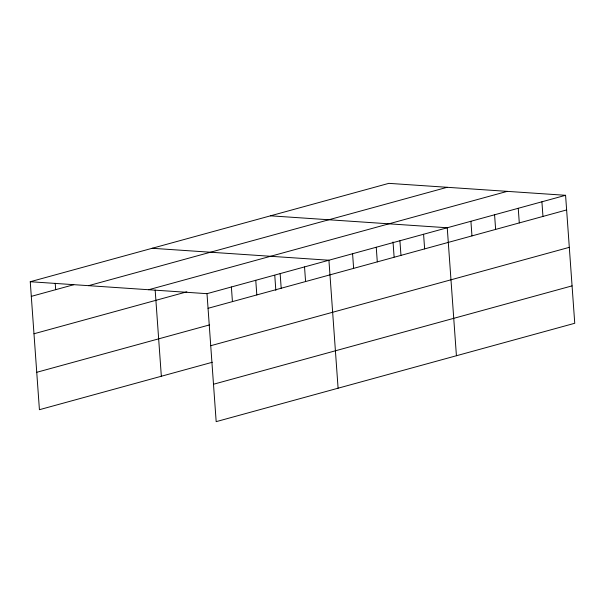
<?xml version="1.0" encoding="UTF-8"?>
<svg xmlns="http://www.w3.org/2000/svg" width="605" height="605" viewBox="0 0 605 605"><rect width="100%" height="100%" fill="white"/><g stroke="black" fill="none" stroke-linecap="round" stroke-linejoin="round"><path stroke-width="0.91" d="M212.31 362.266L39.423 409.698L30.25 281.726L388.826 183.353L565.577 195.302L574.75 323.274L216.174 421.647L207.001 293.675L565.577 195.302M31.301 296.367L73.742 284.721M88.58 285.666L447.155 187.3M148.671 289.727L507.247 191.361M33.978 333.763L186.847 291.829M208.044 308.308L566.628 209.935M36.739 372.302L209.632 324.87M210.729 345.712L569.305 247.339M213.489 384.243L572.073 285.87M270.495 215.819L447.246 227.76L456.42 355.732M152.165 248.284L328.916 260.226L338.089 388.198M30.25 281.726L207.001 293.675M541.914 201.79L542.957 216.431M518.243 208.286L519.294 222.92M494.58 214.775L495.631 229.416M470.909 221.271L471.961 235.905M423.583 234.256L424.627 248.889M399.913 240.745L400.964 255.386M393.031 241.97L394.112 257.012M376.249 247.241L377.293 261.874M352.579 253.729L353.63 268.37M304.534 266.918L305.578 281.552M280.145 273.604L281.196 288.245M274.768 275.373L275.842 290.415M255.764 280.296L256.815 294.93M231.382 286.982L232.433 301.623M155.16 290.037L161.338 376.249M55.221 283.269L55.683 289.674"/></g></svg>
